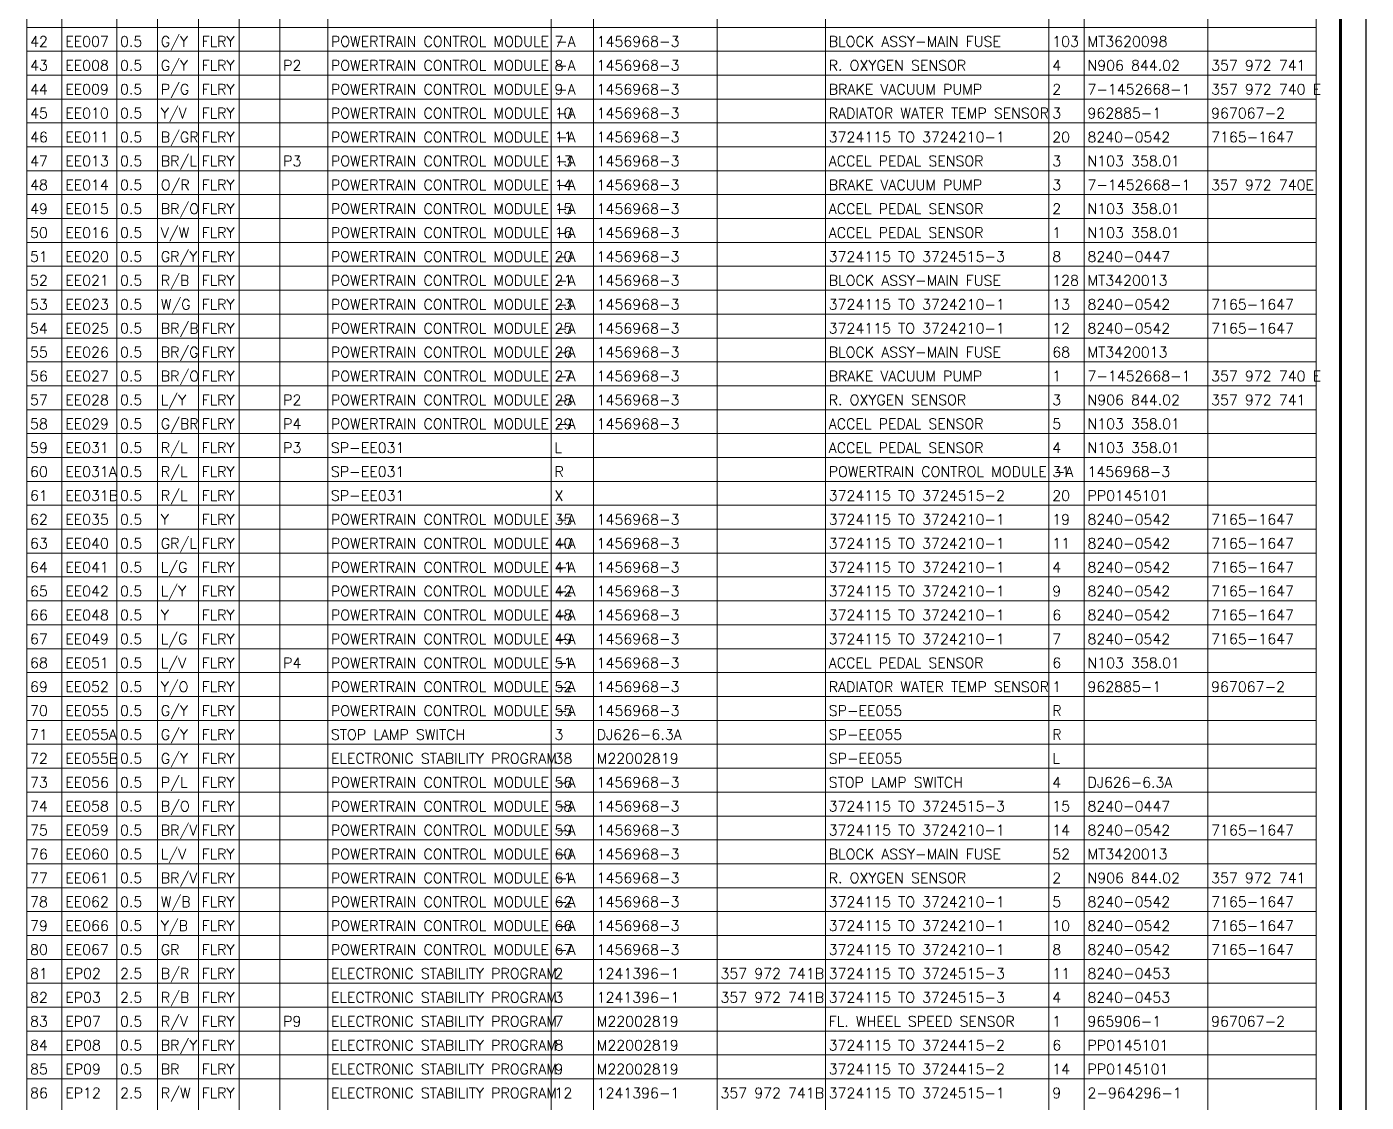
# Model space of a CAD drawing. Header units: millimetres. Extents: x 6 to 3615, y 6 to 858.
# Drawn here: x 3350.5 to 3615.2, y 430.9 to 643.4 of the extents above; entities that cross this region are included whole.
import ezdxf

# ---------------------------------------------------------------- set-up
doc = ezdxf.new("R2010")
doc.units = ezdxf.units.MM
doc.styles.add('Simplex_Style', font='simplex_.ttf')

msp = doc.modelspace()

# ---------------------------------------------------------------- linework, layer by layer
at = {"color": 0, "linetype": 'Continuous', "lineweight": 30, "flags": 128}
msp.add_lwpolyline([(3615.15, 6.51), (3615.15, 857.52)], dxfattribs=at)
at = {"color": 0, "linetype": 'Continuous', "lineweight": 70, "flags": 128}
for points in [[(3610.09, 11.57), (3610.09, 852.46)], [(3610.09, 11.66), (3610.09, 847.43)]]:
    msp.add_lwpolyline(points, dxfattribs=at)
at = {"color": 0, "linetype": 'Continuous', "lineweight": 13, "flags": 128}
for points in [[(3610.09, 11.66), (3610.09, 847.43)], [(3350.54, 840.76), (3350.54, 175.89)], [(3357.48, 840.76), (3357.48, 175.89)], [(3368.32, 840.76), (3368.32, 175.89)], [(3376.37, 840.76), (3376.37, 175.89)], [(3384.43, 840.76), (3384.43, 175.89)], [(3392.48, 840.76), (3392.48, 175.89)], [(3400.54, 840.76), (3400.54, 175.89)], [(3409.98, 840.76), (3409.98, 175.89)], [(3454.15, 840.76), (3454.15, 175.89)], [(3462.48, 840.76), (3462.48, 175.89)], [(3486.93, 840.76), (3486.93, 175.89)], [(3508.32, 840.76), (3508.32, 175.89)], [(3552.48, 840.76), (3552.48, 175.89)], [(3559.43, 840.76), (3559.43, 175.89)], [(3583.87, 840.76), (3583.87, 175.89)], [(3605.26, 840.76), (3605.26, 175.89)], [(3350.54, 643.3), (3605.26, 643.3)], [(3350.54, 638.58), (3605.26, 638.58)], [(3350.54, 633.86), (3605.26, 633.86)], [(3350.54, 629.14), (3605.26, 629.14)], [(3350.54, 624.41), (3605.26, 624.41)], [(3350.54, 619.69), (3605.26, 619.69)], [(3350.54, 614.97), (3605.26, 614.97)], [(3350.54, 610.25), (3605.26, 610.25)], [(3350.54, 605.53), (3605.26, 605.53)], [(3350.54, 600.81), (3605.26, 600.81)], [(3350.54, 596.09), (3605.26, 596.09)], [(3350.54, 591.36), (3605.26, 591.36)], [(3350.54, 586.64), (3605.26, 586.64)], [(3350.54, 581.92), (3605.26, 581.92)], [(3350.54, 577.2), (3605.26, 577.2)], [(3350.54, 572.48), (3605.26, 572.48)], [(3350.54, 567.76), (3605.26, 567.76)], [(3350.54, 563.04), (3605.26, 563.04)], [(3350.54, 558.32), (3605.26, 558.32)], [(3350.54, 553.59), (3605.26, 553.59)], [(3350.54, 548.87), (3605.26, 548.87)], [(3350.54, 544.15), (3605.26, 544.15)], [(3350.54, 539.43), (3605.26, 539.43)], [(3350.54, 534.71), (3605.26, 534.71)], [(3350.54, 529.99), (3605.26, 529.99)], [(3350.54, 525.27), (3605.26, 525.27)], [(3350.54, 520.54), (3605.26, 520.54)], [(3350.54, 515.82), (3605.26, 515.82)], [(3350.54, 511.1), (3605.26, 511.1)], [(3350.54, 506.38), (3605.26, 506.38)], [(3350.54, 501.66), (3605.26, 501.66)], [(3350.54, 496.94), (3605.26, 496.94)], [(3350.54, 492.22), (3605.26, 492.22)], [(3350.54, 487.49), (3605.26, 487.49)], [(3350.54, 482.77), (3605.26, 482.77)], [(3350.54, 478.05), (3605.26, 478.05)], [(3350.54, 473.33), (3605.26, 473.33)], [(3350.54, 468.61), (3605.26, 468.61)], [(3350.54, 463.89), (3605.26, 463.89)], [(3350.54, 459.17), (3605.26, 459.17)], [(3350.54, 454.45), (3605.26, 454.45)], [(3350.54, 449.72), (3605.26, 449.72)], [(3350.54, 445), (3605.26, 445)], [(3350.54, 440.28), (3605.26, 440.28)], [(3350.54, 435.56), (3605.26, 435.56)]]:
    msp.add_lwpolyline(points, dxfattribs=at)

# ---------------------------------------------------------------- texts
at = {"color": 0, "linetype": 'Continuous', "style": 'Simplex_Style'}
for s, height, p in [('42', 2.051, (3351.19, 639.48)), ('EE007', 2.051, (3358.14, 639.48)), ('0.5', 2.051, (3368.97, 639.48)), ('G/Y', 2.051, (3377.02, 639.48)), ('FLRY', 2.051, (3385.08, 639.48)), ('POWERTRAIN CONTROL MODULE -A', 2.0508, (3410.63, 639.48)), ('7', 2.05, (3454.8, 639.48)), ('1456968-3', 2.051, (3463.13, 639.48)), ('BLOCK ASSY-MAIN FUSE', 2.0508, (3508.97, 639.48)), ('103', 2.051, (3553.13, 639.48)), ('MT3620098', 2.051, (3560.08, 639.48)), ('43', 2.051, (3351.19, 634.76)), ('EE008', 2.051, (3358.14, 634.76)), ('0.5', 2.051, (3368.97, 634.76)), ('G/Y', 2.051, (3377.02, 634.76)), ('FLRY', 2.051, (3385.08, 634.76)), ('P2', 2.051, (3401.19, 634.76)), ('POWERTRAIN CONTROL MODULE -A', 2.0508, (3410.63, 634.76)), ('8', 2.05, (3454.8, 634.76)), ('1456968-3', 2.051, (3463.13, 634.76)), ('R. OXYGEN SENSOR', 2.0508, (3508.97, 634.76)), ('4', 2.05, (3553.13, 634.76)), ('N906 844.02', 2.0508, (3560.08, 634.76)), ('357 972 741', 2.0508, (3584.52, 634.76)), ('P/G', 2.051, (3377.02, 630.04)), ('44', 2.051, (3351.19, 630.04)), ('EE009', 2.051, (3358.14, 630.04)), ('0.5', 2.051, (3368.97, 630.04)), ('FLRY', 2.051, (3385.08, 630.04)), ('POWERTRAIN CONTROL MODULE -A', 2.0508, (3410.63, 630.04)), ('9', 2.05, (3454.8, 630.04)), ('1456968-3', 2.051, (3463.13, 630.04)), ('BRAKE VACUUM PUMP', 2.0508, (3508.97, 630.04)), ('2', 2.05, (3553.13, 630.04)), ('7-1452668-1', 2.0508, (3560.08, 630.04)), ('357 972 740 E', 2.0508, (3584.52, 630.04)), ('45', 2.051, (3351.19, 625.32)), ('EE010', 2.051, (3358.14, 625.32)), ('0.5', 2.051, (3368.97, 625.32)), ('Y/V', 2.051, (3377.02, 625.32)), ('FLRY', 2.051, (3385.08, 625.32)), ('POWERTRAIN CONTROL MODULE -A', 2.0508, (3410.63, 625.32)), ('10', 2.051, (3454.8, 625.32)), ('1456968-3', 2.051, (3463.13, 625.32)), ('RADIATOR WATER TEMP SENSOR', 2.0508, (3508.97, 625.32)), ('3', 2.05, (3553.13, 625.32)), ('962885-1', 2.051, (3560.08, 625.32)), ('967067-2', 2.051, (3584.52, 625.32)), ('46', 2.051, (3351.19, 620.59)), ('EE011', 2.051, (3358.14, 620.59)), ('0.5', 2.051, (3368.97, 620.59)), ('B/GR', 2.051, (3377.02, 620.59)), ('FLRY', 2.051, (3385.08, 620.59)), ('POWERTRAIN CONTROL MODULE -A', 2.0508, (3410.63, 620.59)), ('11', 2.051, (3454.8, 620.59)), ('1456968-3', 2.051, (3463.13, 620.59)), ('3724115 TO 3724210-1', 2.0508, (3508.97, 620.59)), ('20', 2.051, (3553.13, 620.59)), ('8240-0542', 2.051, (3560.08, 620.59)), ('7165-1647', 2.051, (3584.52, 620.59)), ('47', 2.051, (3351.19, 615.87)), ('EE013', 2.051, (3358.14, 615.87)), ('0.5', 2.051, (3368.97, 615.87)), ('BR/L', 2.051, (3377.02, 615.87)), ('FLRY', 2.051, (3385.08, 615.87)), ('P3', 2.051, (3401.19, 615.87)), ('POWERTRAIN CONTROL MODULE -A', 2.0508, (3410.63, 615.87)), ('13', 2.051, (3454.8, 615.87)), ('1456968-3', 2.051, (3463.13, 615.87)), ('ACCEL PEDAL SENSOR', 2.0508, (3508.97, 615.87)), ('3', 2.05, (3553.13, 615.87)), ('N103 358.01', 2.0508, (3560.08, 615.87)), ('48', 2.051, (3351.19, 611.15)), ('EE014', 2.051, (3358.14, 611.15)), ('0.5', 2.051, (3368.97, 611.15)), ('O/R', 2.051, (3377.02, 611.15)), ('FLRY', 2.051, (3385.08, 611.15)), ('POWERTRAIN CONTROL MODULE -A', 2.0508, (3410.63, 611.15)), ('14', 2.051, (3454.8, 611.15)), ('1456968-3', 2.051, (3463.13, 611.15)), ('BRAKE VACUUM PUMP', 2.0508, (3508.97, 611.15)), ('3', 2.05, (3553.13, 611.15)), ('7-1452668-1', 2.0508, (3560.08, 611.15)), ('357 972 740E', 2.0508, (3584.52, 611.15)), ('BR/O', 2.051, (3377.02, 606.43)), ('49', 2.051, (3351.19, 606.43)), ('EE015', 2.051, (3358.14, 606.43)), ('0.5', 2.051, (3368.97, 606.43)), ('FLRY', 2.051, (3385.08, 606.43)), ('POWERTRAIN CONTROL MODULE -A', 2.0508, (3410.63, 606.43)), ('15', 2.051, (3454.8, 606.43)), ('1456968-3', 2.051, (3463.13, 606.43)), ('ACCEL PEDAL SENSOR', 2.0508, (3508.97, 606.43)), ('2', 2.05, (3553.13, 606.43)), ('N103 358.01', 2.0508, (3560.08, 606.43)), ('50', 2.051, (3351.19, 601.71)), ('EE016', 2.051, (3358.14, 601.71)), ('0.5', 2.051, (3368.97, 601.71)), ('V/W', 2.051, (3377.02, 601.71)), ('FLRY', 2.051, (3385.08, 601.71)), ('POWERTRAIN CONTROL MODULE -A', 2.0508, (3410.63, 601.71)), ('16', 2.051, (3454.8, 601.71)), ('1456968-3', 2.051, (3463.13, 601.71)), ('ACCEL PEDAL SENSOR', 2.0508, (3508.97, 601.71)), ('1', 2.05, (3553.13, 601.71)), ('N103 358.01', 2.0508, (3560.08, 601.71)), ('51', 2.051, (3351.19, 596.99)), ('EE020', 2.051, (3358.14, 596.99)), ('0.5', 2.051, (3368.97, 596.99)), ('GR/Y', 2.051, (3377.02, 596.99)), ('FLRY', 2.051, (3385.08, 596.99)), ('POWERTRAIN CONTROL MODULE -A', 2.0508, (3410.63, 596.99)), ('20', 2.051, (3454.8, 596.99)), ('1456968-3', 2.051, (3463.13, 596.99)), ('3724115 TO 3724515-3', 2.0508, (3508.97, 596.99)), ('8', 2.05, (3553.13, 596.99)), ('8240-0447', 2.051, (3560.08, 596.99)), ('52', 2.051, (3351.19, 592.27)), ('EE021', 2.051, (3358.14, 592.27)), ('0.5', 2.051, (3368.97, 592.27)), ('R/B', 2.051, (3377.02, 592.27)), ('FLRY', 2.051, (3385.08, 592.27)), ('POWERTRAIN CONTROL MODULE -A', 2.0508, (3410.63, 592.27)), ('21', 2.051, (3454.8, 592.27)), ('1456968-3', 2.051, (3463.13, 592.27)), ('BLOCK ASSY-MAIN FUSE', 2.0508, (3508.97, 592.27)), ('128', 2.051, (3553.13, 592.27)), ('MT3420013', 2.051, (3560.08, 592.27)), ('53', 2.051, (3351.19, 587.54)), ('EE023', 2.051, (3358.14, 587.54)), ('0.5', 2.051, (3368.97, 587.54)), ('W/G', 2.051, (3377.02, 587.54)), ('FLRY', 2.051, (3385.08, 587.54)), ('POWERTRAIN CONTROL MODULE -A', 2.0508, (3410.63, 587.54)), ('23', 2.051, (3454.8, 587.54)), ('1456968-3', 2.051, (3463.13, 587.54)), ('3724115 TO 3724210-1', 2.0508, (3508.97, 587.54)), ('13', 2.051, (3553.13, 587.54)), ('8240-0542', 2.051, (3560.08, 587.54)), ('7165-1647', 2.051, (3584.52, 587.54)), ('54', 2.051, (3351.19, 582.82)), ('EE025', 2.051, (3358.14, 582.82)), ('0.5', 2.051, (3368.97, 582.82)), ('BR/B', 2.051, (3377.02, 582.82)), ('FLRY', 2.051, (3385.08, 582.82)), ('POWERTRAIN CONTROL MODULE -A', 2.0508, (3410.63, 582.82)), ('25', 2.051, (3454.8, 582.82)), ('1456968-3', 2.051, (3463.13, 582.82)), ('3724115 TO 3724210-1', 2.0508, (3508.97, 582.82)), ('12', 2.051, (3553.13, 582.82)), ('8240-0542', 2.051, (3560.08, 582.82)), ('7165-1647', 2.051, (3584.52, 582.82)), ('55', 2.051, (3351.19, 578.1)), ('EE026', 2.051, (3358.14, 578.1)), ('0.5', 2.051, (3368.97, 578.1)), ('BR/G', 2.051, (3377.02, 578.1)), ('FLRY', 2.051, (3385.08, 578.1)), ('POWERTRAIN CONTROL MODULE -A', 2.0508, (3410.63, 578.1)), ('26', 2.051, (3454.8, 578.1)), ('1456968-3', 2.051, (3463.13, 578.1)), ('BLOCK ASSY-MAIN FUSE', 2.0508, (3508.97, 578.1)), ('68', 2.051, (3553.13, 578.1)), ('MT3420013', 2.051, (3560.08, 578.1)), ('56', 2.051, (3351.19, 573.38)), ('EE027', 2.051, (3358.14, 573.38)), ('0.5', 2.051, (3368.97, 573.38)), ('BR/O', 2.051, (3377.02, 573.38)), ('FLRY', 2.051, (3385.08, 573.38)), ('POWERTRAIN CONTROL MODULE -A', 2.0508, (3410.63, 573.38)), ('27', 2.051, (3454.8, 573.38)), ('1456968-3', 2.051, (3463.13, 573.38)), ('BRAKE VACUUM PUMP', 2.0508, (3508.97, 573.38)), ('1', 2.05, (3553.13, 573.38)), ('7-1452668-1', 2.0508, (3560.08, 573.38)), ('357 972 740 E', 2.0508, (3584.52, 573.38)), ('57', 2.051, (3351.19, 568.66)), ('EE028', 2.051, (3358.14, 568.66)), ('0.5', 2.051, (3368.97, 568.66)), ('L/Y', 2.051, (3377.02, 568.66)), ('FLRY', 2.051, (3385.08, 568.66)), ('P2', 2.051, (3401.19, 568.66)), ('POWERTRAIN CONTROL MODULE -A', 2.0508, (3410.63, 568.66)), ('28', 2.051, (3454.8, 568.66)), ('1456968-3', 2.051, (3463.13, 568.66)), ('R. OXYGEN SENSOR', 2.0508, (3508.97, 568.66)), ('3', 2.05, (3553.13, 568.66)), ('N906 844.02', 2.0508, (3560.08, 568.66)), ('357 972 741', 2.0508, (3584.52, 568.66)), ('G/BR', 2.051, (3377.02, 563.94)), ('58', 2.051, (3351.19, 563.94)), ('EE029', 2.051, (3358.14, 563.94)), ('0.5', 2.051, (3368.97, 563.94)), ('FLRY', 2.051, (3385.08, 563.94)), ('P4', 2.051, (3401.19, 563.94)), ('POWERTRAIN CONTROL MODULE -A', 2.0508, (3410.63, 563.94)), ('29', 2.051, (3454.8, 563.94)), ('1456968-3', 2.051, (3463.13, 563.94)), ('ACCEL PEDAL SENSOR', 2.0508, (3508.97, 563.94)), ('5', 2.05, (3553.13, 563.94)), ('N103 358.01', 2.0508, (3560.08, 563.94)), ('59', 2.051, (3351.19, 559.22)), ('EE031', 2.051, (3358.14, 559.22)), ('0.5', 2.051, (3368.97, 559.22)), ('R/L', 2.051, (3377.02, 559.22)), ('FLRY', 2.051, (3385.08, 559.22)), ('P3', 2.051, (3401.19, 559.22)), ('SP-EE031', 2.051, (3410.63, 559.22)), ('L', 2.05, (3454.8, 559.22)), ('ACCEL PEDAL SENSOR', 2.0508, (3508.97, 559.22)), ('4', 2.05, (3553.13, 559.22)), ('N103 358.01', 2.0508, (3560.08, 559.22)), ('60', 2.051, (3351.19, 554.49)), ('EE031A', 2.051, (3358.14, 554.49)), ('0.5', 2.051, (3368.97, 554.49)), ('R/L', 2.051, (3377.02, 554.49)), ('FLRY', 2.051, (3385.08, 554.49)), ('SP-EE031', 2.051, (3410.63, 554.49)), ('R', 2.05, (3454.8, 554.49)), ('POWERTRAIN CONTROL MODULE -A', 2.0508, (3508.97, 554.49)), ('31', 2.051, (3553.13, 554.49)), ('1456968-3', 2.051, (3560.08, 554.49)), ('61', 2.051, (3351.19, 549.77)), ('EE031B', 2.051, (3358.14, 549.77)), ('0.5', 2.051, (3368.97, 549.77)), ('R/L', 2.051, (3377.02, 549.77)), ('FLRY', 2.051, (3385.08, 549.77)), ('SP-EE031', 2.051, (3410.63, 549.77)), ('X', 2.05, (3454.8, 549.77)), ('3724115 TO 3724515-2', 2.0508, (3508.97, 549.77)), ('20', 2.051, (3553.13, 549.77)), ('PP0145101', 2.051, (3560.08, 549.77)), ('62', 2.051, (3351.19, 545.05)), ('EE035', 2.051, (3358.14, 545.05)), ('0.5', 2.051, (3368.97, 545.05)), ('Y', 2.05, (3377.02, 545.05)), ('FLRY', 2.051, (3385.08, 545.05)), ('POWERTRAIN CONTROL MODULE -A', 2.0508, (3410.63, 545.05)), ('35', 2.051, (3454.8, 545.05)), ('1456968-3', 2.051, (3463.13, 545.05)), ('3724115 TO 3724210-1', 2.0508, (3508.97, 545.05)), ('19', 2.051, (3553.13, 545.05)), ('8240-0542', 2.051, (3560.08, 545.05)), ('7165-1647', 2.051, (3584.52, 545.05)), ('GR/L', 2.051, (3377.02, 540.33)), ('63', 2.051, (3351.19, 540.33)), ('EE040', 2.051, (3358.14, 540.33)), ('0.5', 2.051, (3368.97, 540.33)), ('FLRY', 2.051, (3385.08, 540.33)), ('POWERTRAIN CONTROL MODULE -A', 2.0508, (3410.63, 540.33)), ('40', 2.051, (3454.8, 540.33)), ('1456968-3', 2.051, (3463.13, 540.33)), ('3724115 TO 3724210-1', 2.0508, (3508.97, 540.33)), ('11', 2.051, (3553.13, 540.33)), ('8240-0542', 2.051, (3560.08, 540.33)), ('7165-1647', 2.051, (3584.52, 540.33)), ('64', 2.051, (3351.19, 535.61)), ('EE041', 2.051, (3358.14, 535.61)), ('0.5', 2.051, (3368.97, 535.61)), ('L/G', 2.051, (3377.02, 535.61)), ('FLRY', 2.051, (3385.08, 535.61)), ('POWERTRAIN CONTROL MODULE -A', 2.0508, (3410.63, 535.61)), ('41', 2.051, (3454.8, 535.61)), ('1456968-3', 2.051, (3463.13, 535.61)), ('3724115 TO 3724210-1', 2.0508, (3508.97, 535.61)), ('4', 2.05, (3553.13, 535.61)), ('8240-0542', 2.051, (3560.08, 535.61)), ('7165-1647', 2.051, (3584.52, 535.61)), ('65', 2.051, (3351.19, 530.89)), ('EE042', 2.051, (3358.14, 530.89)), ('0.5', 2.051, (3368.97, 530.89)), ('L/Y', 2.051, (3377.02, 530.89)), ('FLRY', 2.051, (3385.08, 530.89)), ('POWERTRAIN CONTROL MODULE -A', 2.0508, (3410.63, 530.89)), ('42', 2.051, (3454.8, 530.89)), ('1456968-3', 2.051, (3463.13, 530.89)), ('3724115 TO 3724210-1', 2.0508, (3508.97, 530.89)), ('9', 2.05, (3553.13, 530.89)), ('8240-0542', 2.051, (3560.08, 530.89)), ('7165-1647', 2.051, (3584.52, 530.89)), ('66', 2.051, (3351.19, 526.17)), ('EE048', 2.051, (3358.14, 526.17)), ('0.5', 2.051, (3368.97, 526.17)), ('Y', 2.05, (3377.02, 526.17)), ('FLRY', 2.051, (3385.08, 526.17)), ('POWERTRAIN CONTROL MODULE -A', 2.0508, (3410.63, 526.17)), ('48', 2.051, (3454.8, 526.17)), ('1456968-3', 2.051, (3463.13, 526.17)), ('3724115 TO 3724210-1', 2.0508, (3508.97, 526.17)), ('6', 2.05, (3553.13, 526.17)), ('8240-0542', 2.051, (3560.08, 526.17)), ('7165-1647', 2.051, (3584.52, 526.17)), ('67', 2.051, (3351.19, 521.45)), ('EE049', 2.051, (3358.14, 521.45)), ('0.5', 2.051, (3368.97, 521.45)), ('L/G', 2.051, (3377.02, 521.45)), ('FLRY', 2.051, (3385.08, 521.45)), ('POWERTRAIN CONTROL MODULE -A', 2.0508, (3410.63, 521.45)), ('49', 2.051, (3454.8, 521.45)), ('1456968-3', 2.051, (3463.13, 521.45)), ('3724115 TO 3724210-1', 2.0508, (3508.97, 521.45)), ('7', 2.05, (3553.13, 521.45)), ('8240-0542', 2.051, (3560.08, 521.45)), ('7165-1647', 2.051, (3584.52, 521.45)), ('68', 2.051, (3351.19, 516.72)), ('EE051', 2.051, (3358.14, 516.72)), ('0.5', 2.051, (3368.97, 516.72)), ('L/V', 2.051, (3377.02, 516.72)), ('FLRY', 2.051, (3385.08, 516.72)), ('P4', 2.051, (3401.19, 516.72)), ('POWERTRAIN CONTROL MODULE -A', 2.0508, (3410.63, 516.72)), ('51', 2.051, (3454.8, 516.72)), ('1456968-3', 2.051, (3463.13, 516.72)), ('ACCEL PEDAL SENSOR', 2.0508, (3508.97, 516.72)), ('6', 2.05, (3553.13, 516.72)), ('N103 358.01', 2.0508, (3560.08, 516.72)), ('69', 2.051, (3351.19, 512)), ('EE052', 2.051, (3358.14, 512)), ('0.5', 2.051, (3368.97, 512)), ('Y/O', 2.051, (3377.02, 512)), ('FLRY', 2.051, (3385.08, 512)), ('POWERTRAIN CONTROL MODULE -A', 2.0508, (3410.63, 512)), ('52', 2.051, (3454.8, 512)), ('1456968-3', 2.051, (3463.13, 512)), ('RADIATOR WATER TEMP SENSOR', 2.0508, (3508.97, 512)), ('1', 2.05, (3553.13, 512)), ('962885-1', 2.051, (3560.08, 512)), ('967067-2', 2.051, (3584.52, 512)), ('70', 2.051, (3351.19, 507.28)), ('EE055', 2.051, (3358.14, 507.28)), ('0.5', 2.051, (3368.97, 507.28)), ('G/Y', 2.051, (3377.02, 507.28)), ('FLRY', 2.051, (3385.08, 507.28)), ('POWERTRAIN CONTROL MODULE -A', 2.0508, (3410.63, 507.28)), ('55', 2.051, (3454.8, 507.28)), ('1456968-3', 2.051, (3463.13, 507.28)), ('SP-EE055', 2.051, (3508.97, 507.28)), ('R', 2.05, (3553.13, 507.28)), ('71', 2.051, (3351.19, 502.56)), ('EE055A', 2.051, (3358.14, 502.56)), ('0.5', 2.051, (3368.97, 502.56)), ('G/Y', 2.051, (3377.02, 502.56)), ('FLRY', 2.051, (3385.08, 502.56)), ('STOP LAMP SWITCH', 2.0508, (3410.63, 502.56)), ('3', 2.05, (3454.8, 502.56)), ('DJ626-6.3A', 2.051, (3463.13, 502.56)), ('SP-EE055', 2.051, (3508.97, 502.56)), ('R', 2.05, (3553.13, 502.56)), ('G/Y', 2.051, (3377.02, 497.84)), ('72', 2.051, (3351.19, 497.84)), ('EE055B', 2.051, (3358.14, 497.84)), ('0.5', 2.051, (3368.97, 497.84)), ('FLRY', 2.051, (3385.08, 497.84)), ('ELECTRONIC STABILITY PROGRAM', 2.0508, (3410.63, 497.84)), ('38', 2.051, (3454.8, 497.84)), ('M22002819', 2.051, (3463.13, 497.84)), ('SP-EE055', 2.051, (3508.97, 497.84)), ('L', 2.05, (3553.13, 497.84)), ('73', 2.051, (3351.19, 493.12)), ('EE056', 2.051, (3358.14, 493.12)), ('0.5', 2.051, (3368.97, 493.12)), ('P/L', 2.051, (3377.02, 493.12)), ('FLRY', 2.051, (3385.08, 493.12)), ('POWERTRAIN CONTROL MODULE -A', 2.0508, (3410.63, 493.12)), ('56', 2.051, (3454.8, 493.12)), ('1456968-3', 2.051, (3463.13, 493.12)), ('STOP LAMP SWITCH', 2.0508, (3508.97, 493.12)), ('4', 2.05, (3553.13, 493.12)), ('DJ626-6.3A', 2.051, (3560.08, 493.12)), ('74', 2.051, (3351.19, 488.4)), ('EE058', 2.051, (3358.14, 488.4)), ('0.5', 2.051, (3368.97, 488.4)), ('B/O', 2.051, (3377.02, 488.4)), ('FLRY', 2.051, (3385.08, 488.4)), ('POWERTRAIN CONTROL MODULE -A', 2.0508, (3410.63, 488.4)), ('58', 2.051, (3454.8, 488.4)), ('1456968-3', 2.051, (3463.13, 488.4)), ('3724115 TO 3724515-3', 2.0508, (3508.97, 488.4)), ('15', 2.051, (3553.13, 488.4)), ('8240-0447', 2.051, (3560.08, 488.4)), ('75', 2.051, (3351.19, 483.67)), ('EE059', 2.051, (3358.14, 483.67)), ('0.5', 2.051, (3368.97, 483.67)), ('BR/V', 2.051, (3377.02, 483.67)), ('FLRY', 2.051, (3385.08, 483.67)), ('POWERTRAIN CONTROL MODULE -A', 2.0508, (3410.63, 483.67)), ('59', 2.051, (3454.8, 483.67)), ('1456968-3', 2.051, (3463.13, 483.67)), ('3724115 TO 3724210-1', 2.0508, (3508.97, 483.67)), ('14', 2.051, (3553.13, 483.67)), ('8240-0542', 2.051, (3560.08, 483.67)), ('7165-1647', 2.051, (3584.52, 483.67)), ('76', 2.051, (3351.19, 478.95)), ('EE060', 2.051, (3358.14, 478.95)), ('0.5', 2.051, (3368.97, 478.95)), ('L/V', 2.051, (3377.02, 478.95)), ('FLRY', 2.051, (3385.08, 478.95)), ('POWERTRAIN CONTROL MODULE -A', 2.0508, (3410.63, 478.95)), ('60', 2.051, (3454.8, 478.95)), ('1456968-3', 2.051, (3463.13, 478.95)), ('BLOCK ASSY-MAIN FUSE', 2.0508, (3508.97, 478.95)), ('52', 2.051, (3553.13, 478.95)), ('MT3420013', 2.051, (3560.08, 478.95)), ('BR/V', 2.051, (3377.02, 474.23)), ('77', 2.051, (3351.19, 474.23)), ('EE061', 2.051, (3358.14, 474.23)), ('0.5', 2.051, (3368.97, 474.23)), ('FLRY', 2.051, (3385.08, 474.23)), ('POWERTRAIN CONTROL MODULE -A', 2.0508, (3410.63, 474.23)), ('61', 2.051, (3454.8, 474.23)), ('1456968-3', 2.051, (3463.13, 474.23)), ('R. OXYGEN SENSOR', 2.0508, (3508.97, 474.23)), ('2', 2.05, (3553.13, 474.23)), ('N906 844.02', 2.0508, (3560.08, 474.23)), ('357 972 741', 2.0508, (3584.52, 474.23)), ('78', 2.051, (3351.19, 469.51)), ('EE062', 2.051, (3358.14, 469.51)), ('0.5', 2.051, (3368.97, 469.51)), ('W/B', 2.051, (3377.02, 469.51)), ('FLRY', 2.051, (3385.08, 469.51)), ('POWERTRAIN CONTROL MODULE -A', 2.0508, (3410.63, 469.51)), ('62', 2.051, (3454.8, 469.51)), ('1456968-3', 2.051, (3463.13, 469.51)), ('3724115 TO 3724210-1', 2.0508, (3508.97, 469.51)), ('5', 2.05, (3553.13, 469.51)), ('8240-0542', 2.051, (3560.08, 469.51)), ('7165-1647', 2.051, (3584.52, 469.51)), ('79', 2.051, (3351.19, 464.79)), ('EE066', 2.051, (3358.14, 464.79)), ('0.5', 2.051, (3368.97, 464.79)), ('Y/B', 2.051, (3377.02, 464.79)), ('FLRY', 2.051, (3385.08, 464.79)), ('POWERTRAIN CONTROL MODULE -A', 2.0508, (3410.63, 464.79)), ('66', 2.051, (3454.8, 464.79)), ('1456968-3', 2.051, (3463.13, 464.79)), ('3724115 TO 3724210-1', 2.0508, (3508.97, 464.79)), ('10', 2.051, (3553.13, 464.79)), ('8240-0542', 2.051, (3560.08, 464.79)), ('7165-1647', 2.051, (3584.52, 464.79)), ('80', 2.051, (3351.19, 460.07)), ('EE067', 2.051, (3358.14, 460.07)), ('0.5', 2.051, (3368.97, 460.07)), ('GR', 2.051, (3377.02, 460.07)), ('FLRY', 2.051, (3385.08, 460.07)), ('POWERTRAIN CONTROL MODULE -A', 2.0508, (3410.63, 460.07)), ('67', 2.051, (3454.8, 460.07)), ('1456968-3', 2.051, (3463.13, 460.07)), ('3724115 TO 3724210-1', 2.0508, (3508.97, 460.07)), ('8', 2.05, (3553.13, 460.07)), ('8240-0542', 2.051, (3560.08, 460.07)), ('7165-1647', 2.051, (3584.52, 460.07)), ('B/R', 2.051, (3377.02, 455.35)), ('81', 2.051, (3351.19, 455.35)), ('EP02', 2.051, (3358.14, 455.35)), ('2.5', 2.051, (3368.97, 455.35)), ('FLRY', 2.051, (3385.08, 455.35)), ('ELECTRONIC STABILITY PROGRAM', 2.0508, (3410.63, 455.35)), ('2', 2.05, (3454.8, 455.35)), ('1241396-1', 2.051, (3463.13, 455.35)), ('357 972 741B', 2.0508, (3487.58, 455.35)), ('3724115 TO 3724515-3', 2.0508, (3508.97, 455.35)), ('11', 2.051, (3553.13, 455.35)), ('8240-0453', 2.051, (3560.08, 455.35)), ('82', 2.051, (3351.19, 450.62)), ('EP03', 2.051, (3358.14, 450.62)), ('2.5', 2.051, (3368.97, 450.62)), ('R/B', 2.051, (3377.02, 450.62)), ('FLRY', 2.051, (3385.08, 450.62)), ('ELECTRONIC STABILITY PROGRAM', 2.0508, (3410.63, 450.62)), ('3', 2.05, (3454.8, 450.62)), ('1241396-1', 2.051, (3463.13, 450.62)), ('357 972 741B', 2.0508, (3487.58, 450.62)), ('3724115 TO 3724515-3', 2.0508, (3508.97, 450.62)), ('4', 2.05, (3553.13, 450.62)), ('8240-0453', 2.051, (3560.08, 450.62)), ('83', 2.051, (3351.19, 445.9)), ('EP07', 2.051, (3358.14, 445.9)), ('0.5', 2.051, (3368.97, 445.9)), ('R/V', 2.051, (3377.02, 445.9)), ('FLRY', 2.051, (3385.08, 445.9)), ('P9', 2.051, (3401.19, 445.9)), ('ELECTRONIC STABILITY PROGRAM', 2.0508, (3410.63, 445.9)), ('7', 2.05, (3454.8, 445.9)), ('M22002819', 2.051, (3463.13, 445.9)), ('FL. WHEEL SPEED SENSOR', 2.0508, (3508.97, 445.9)), ('1', 2.05, (3553.13, 445.9)), ('965906-1', 2.051, (3560.08, 445.9)), ('967067-2', 2.051, (3584.52, 445.9)), ('84', 2.051, (3351.19, 441.18)), ('EP08', 2.051, (3358.14, 441.18)), ('0.5', 2.051, (3368.97, 441.18)), ('BR/Y', 2.051, (3377.02, 441.18)), ('FLRY', 2.051, (3385.08, 441.18)), ('ELECTRONIC STABILITY PROGRAM', 2.0508, (3410.63, 441.18)), ('8', 2.05, (3454.8, 441.18)), ('M22002819', 2.051, (3463.13, 441.18)), ('3724115 TO 3724415-2', 2.0508, (3508.97, 441.18)), ('6', 2.05, (3553.13, 441.18)), ('PP0145101', 2.051, (3560.08, 441.18)), ('85', 2.051, (3351.19, 436.46)), ('EP09', 2.051, (3358.14, 436.46)), ('0.5', 2.051, (3368.97, 436.46)), ('BR', 2.051, (3377.02, 436.46)), ('FLRY', 2.051, (3385.08, 436.46)), ('ELECTRONIC STABILITY PROGRAM', 2.0508, (3410.63, 436.46)), ('9', 2.05, (3454.8, 436.46)), ('M22002819', 2.051, (3463.13, 436.46)), ('3724115 TO 3724415-2', 2.0508, (3508.97, 436.46)), ('14', 2.051, (3553.13, 436.46)), ('PP0145101', 2.051, (3560.08, 436.46)), ('R/W', 2.051, (3377.02, 431.74)), ('86', 2.051, (3351.19, 431.74)), ('EP12', 2.051, (3358.14, 431.74)), ('2.5', 2.051, (3368.97, 431.74)), ('FLRY', 2.051, (3385.08, 431.74)), ('ELECTRONIC STABILITY PROGRAM', 2.0508, (3410.63, 431.74)), ('12', 2.051, (3454.8, 431.74)), ('1241396-1', 2.051, (3463.13, 431.74)), ('357 972 741B', 2.0508, (3487.58, 431.74)), ('3724115 TO 3724515-1', 2.0508, (3508.97, 431.74)), ('9', 2.05, (3553.13, 431.74)), ('2-964296-1', 2.051, (3560.08, 431.74))]:
    msp.add_text(s, height=height, dxfattribs=at).set_placement(p)

doc.saveas('drawing.dxf')
